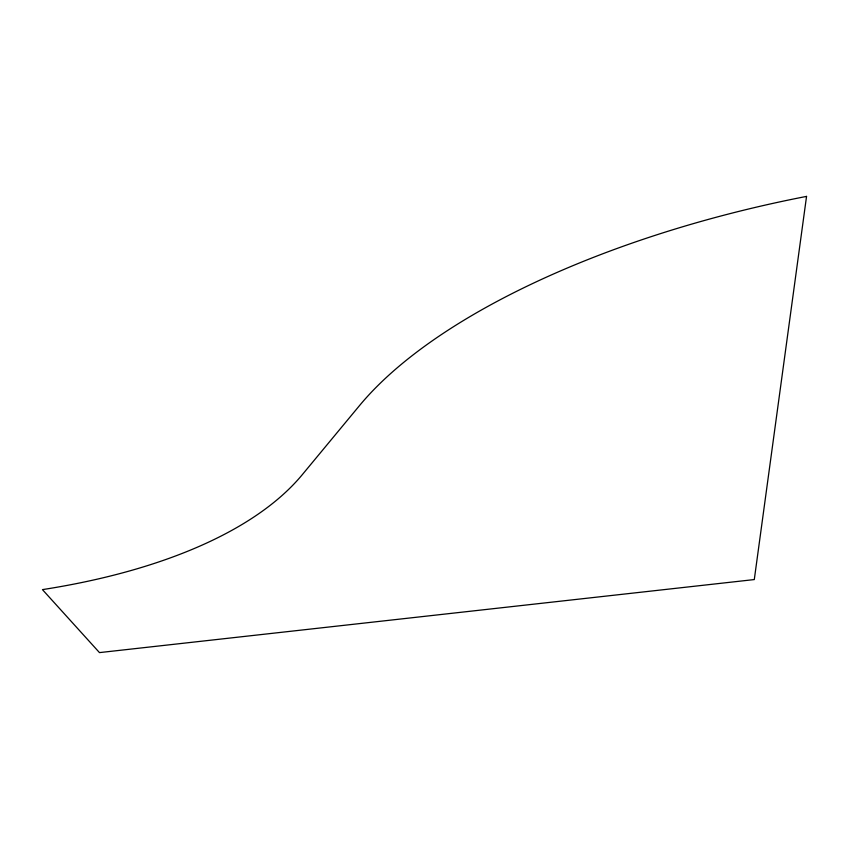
<?xml version="1.0" encoding="UTF-8"?>
<svg xmlns="http://www.w3.org/2000/svg" width="849" height="849" viewBox="0 0 849 849"><rect width="100%" height="100%" fill="white"/><g stroke="black" fill="none" stroke-linecap="round" stroke-linejoin="round"><path stroke-width="1.27" d="M806.55 196.395L754.294 579.57L99.482 652.605L42.45 589.62A541.927 244.236 5.8 0 0 302.382 474.559L359.753 405.302A537.279 217.079 -10.8 0 1 806.55 196.395"/></g></svg>
